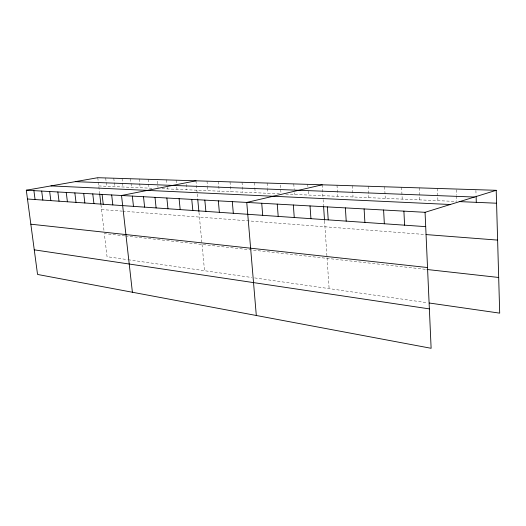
<?xml version="1.0" encoding="UTF-8"?>
<svg xmlns="http://www.w3.org/2000/svg" width="526" height="526" viewBox="0 0 526 526"><rect width="100%" height="100%" fill="white"/><g stroke="black" fill="none" stroke-linecap="round" stroke-linejoin="round"><path stroke-width="0.39" stroke-dasharray="2.63 1.97" d="M98.75 185.941L152.823 188.288M162.015 188.689L279.405 193.785M285.809 194.068L455.943 201.451M101.518 209.539L121.986 211.117M122.736 211.176L424.462 234.458M124.774 235.872L104.339 233.597L107.041 256.695L127.45 259.627M125.523 235.95L426.987 269.49M128.199 259.739L251.638 277.478M254.689 277.919L427.671 302.785M97.783 177.709L98.224 181.45M98.309 182.2L99.585 193.042M100.966 204.831L104.056 231.197M105.693 177.959L106.653 186.283M113.78 178.215L114.214 182.042M114.306 182.811L114.74 186.638M122.058 178.478L123.012 186.993M130.533 178.748L130.967 182.66M131.053 183.442L131.48 187.361M139.212 179.018L140.153 187.736M148.095 179.3L148.523 183.311M148.608 184.113L149.036 188.124M157.373 181.214L158.043 187.71M166.532 179.885L166.992 184.402M167.301 187.42L167.452 188.926M176.098 180.188L176.401 183.239M176.782 187.052L177.012 189.34M186.283 184.356L186.809 189.768M195.968 180.812L197.165 193.377M197.243 194.166L197.697 198.927M198.979 212.359L204.542 270.712M207.001 181.161L207.441 185.921M207.514 186.717L207.882 190.682M218.343 181.523L219.217 191.175M230.013 181.891L230.875 191.681M242.026 182.272L242.867 192.2M254.387 182.66L254.775 187.309M254.834 188.084L255.222 192.733M267.123 183.061L267.497 187.782M267.563 188.571L267.938 193.285M280.371 185.073L280.983 193.062M293.778 183.903L294.198 189.584M294.435 192.825L294.553 194.442M307.73 184.35L307.894 186.638M308.216 191.227L308.486 195.047M322.129 184.804L323.076 198.795M323.128 199.578L323.549 205.817M324.575 221.071L329.118 288.616M337.002 185.27L337.705 196.316M352.354 185.757L353.038 196.987M368.226 186.257L368.877 197.671M384.637 186.776L385.262 198.381M401.621 187.315L402.206 199.117M419.202 187.867L419.755 199.88M437.415 188.446L437.921 200.669M456.325 189.82L456.529 195.264M456.555 196.047L456.759 201.491M475.905 190.451L476.063 195.205"/><path stroke-width="0.79" d="M425.061 212.307L431.123 348.291L37.543 274.447L26.3 190.221L425.061 212.307L496.202 190.307L499.7 313.141L429.288 303.015M322.129 184.804L246.753 202.431L256.307 315.488M195.968 180.812L121.526 195.494L132.394 292.239M26.3 190.221L97.783 177.709L496.202 190.307M75.264 181.654L474.419 197.04M459.205 201.596L496.57 203.22M50.983 185.902L450.295 204.502M27.47 199.006L425.698 226.64M426.027 234.576L497.622 240.099M30.837 224.188L427.526 267.537M426.987 269.49L498.687 277.472M34.262 249.837L429.367 308.887M33.901 190.642L35.071 199.532M41.685 191.07L42.856 200.071M49.668 191.51L50.831 200.623M57.847 191.964L59.017 201.195M66.243 192.431L67.407 201.774M74.856 192.91L76.02 202.372M83.7 193.397L84.857 202.983M92.773 193.903L93.93 203.615M102.097 194.416L103.247 204.266M99.677 193.824L100.874 204.049M111.676 194.949L112.82 204.93M132.342 196.093L133.472 206.363M143.499 196.711L144.617 207.132M154.999 197.349L156.11 207.934M166.86 198.006L167.958 208.756M179.103 198.683L180.194 209.604M191.753 199.38L192.825 210.479M204.818 200.104L205.876 211.386M197.769 199.722L198.9 211.577M218.323 200.853L219.368 212.32M232.295 201.629L233.32 213.293M261.731 203.26L262.711 215.331M277.248 204.121L278.201 216.403M293.337 205.008L294.264 217.521M310.031 205.936L310.932 218.678M323.602 206.6L324.516 220.256M327.369 206.896L328.231 219.875M345.378 207.895L346.207 221.124M364.11 208.927L364.893 222.419M383.599 210.005L384.342 223.774M403.902 211.13L404.593 225.181M476.115 196.79L476.293 202.339"/></g></svg>
